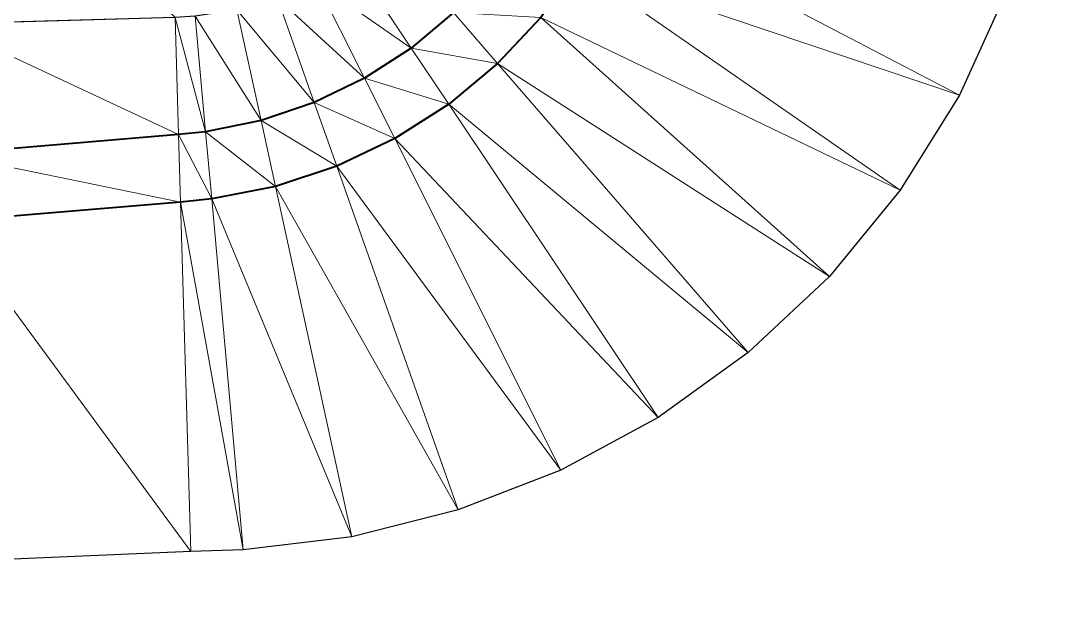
# Model space of a CAD drawing. Header units: metres. Extents: x 246428 to 246884, y 7418966 to 7419490.
# Drawn here: x 246868.2 to 246883.6, y 7419351.73 to 7419360.62 of the extents above; entities that cross this region are included whole.
import ezdxf

# ---------------------------------------------------------------- set-up
doc = ezdxf.new("R2010")
doc.units = ezdxf.units.M
doc.linetypes.add('blank name', pattern=[0])
doc.linetypes.add('HIDDEN', pattern=[9.525, 6.35, -3.175])
doc.layers.add('_12D_UNMAPPED', color=7, linetype='Continuous')
doc.layers.add('BATTER', color=250, linetype='HIDDEN', lineweight=25)
doc.layers.add('DRAINAGE_SWALE', color=7, linetype='CHANNEL_DASHDOT_X4', lineweight=40)
doc.styles.get("Standard").update_dxf_attribs({"font": 'romans.shx', "width": 0.65})
doc.linetypes.add('CHANNEL_DASHDOT_X4', pattern='A,6,-1,1,-1,0.004,[">",Standard,S=4,R=0,X=0,Y=-1.7144],0.004,1,-1,6,-1,1,-1', length=20.008)

msp = doc.modelspace()

# ---------------------------------------------------------------- linework, layer by layer
at = {"layer": '_12D_UNMAPPED', "color": 3, "linetype": 'blank name', "lineweight": 0}
for points in [[(246867.044, 7419360.568, 36.587), (246868.157, 7419362.9, 36.583), (246870.493, 7419360.669, 36.564)], [(246876.461, 7419361.425, 36.152), (246876.907, 7419362.238, 36.157), (246882.121, 7419359.514, 37.628)], [(246876.907, 7419362.238, 36.157), (246882.806, 7419361.026, 37.646), (246882.121, 7419359.514, 37.628)], [(246872.585, 7419361.196, 36.549), (246873.125, 7419361.51, 36.545), (246873.992, 7419360.212, 36.155)], [(246873.125, 7419361.51, 36.545), (246874.618, 7419360.74, 36.16), (246873.992, 7419360.212, 36.155)], [(246876.461, 7419361.425, 36.152), (246881.244, 7419358.106, 37.607), (246875.914, 7419360.669, 36.146)], [(246881.244, 7419358.106, 37.607), (246876.461, 7419361.425, 36.152), (246882.121, 7419359.514, 37.628)], [(246872.01, 7419360.952, 36.553), (246872.585, 7419361.196, 36.549), (246873.302, 7419359.765, 36.149)], [(246872.585, 7419361.196, 36.549), (246873.992, 7419360.212, 36.155), (246873.302, 7419359.765, 36.149)], [(246871.409, 7419360.781, 36.558), (246872.01, 7419360.952, 36.553), (246872.556, 7419359.405, 36.143)], [(246872.01, 7419360.952, 36.553), (246873.302, 7419359.765, 36.149), (246872.556, 7419359.405, 36.143)], [(246867.044, 7419360.568, 36.587), (246870.493, 7419360.669, 36.564), (246870.544, 7419358.929, 36.129)], [(246870.493, 7419360.669, 36.564), (246870.792, 7419360.687, 36.562), (246870.945, 7419358.973, 36.132)], [(246870.493, 7419360.669, 36.564), (246870.945, 7419358.973, 36.132), (246870.544, 7419358.929, 36.129)], [(246870.792, 7419360.687, 36.562), (246871.409, 7419360.781, 36.558), (246871.767, 7419359.139, 36.137)], [(246870.792, 7419360.687, 36.562), (246871.767, 7419359.139, 36.137), (246870.945, 7419358.973, 36.132)], [(246871.409, 7419360.781, 36.558), (246872.556, 7419359.405, 36.143), (246871.767, 7419359.139, 36.137)], [(246873.992, 7419360.212, 36.155), (246874.618, 7419360.74, 36.16), (246875.273, 7419359.984, 36.14)], [(246874.618, 7419360.74, 36.16), (246875.914, 7419360.669, 36.146), (246875.273, 7419359.984, 36.14)], [(246875.914, 7419360.669, 36.146), (246880.193, 7419356.827, 37.584), (246875.273, 7419359.984, 36.14)], [(246881.244, 7419358.106, 37.607), (246880.193, 7419356.827, 37.584), (246875.914, 7419360.669, 36.146)], [(246867.101, 7419358.638, 36.105), (246867.044, 7419360.568, 36.587), (246870.544, 7419358.929, 36.129)], [(246873.302, 7419359.765, 36.149), (246873.992, 7419360.212, 36.155), (246874.548, 7419359.381, 36.135)], [(246873.992, 7419360.212, 36.155), (246875.273, 7419359.984, 36.14), (246874.548, 7419359.381, 36.135)], [(246875.273, 7419359.984, 36.14), (246878.988, 7419355.698, 37.558), (246874.548, 7419359.381, 36.135)], [(246880.193, 7419356.827, 37.584), (246878.988, 7419355.698, 37.558), (246875.273, 7419359.984, 36.14)], [(246872.556, 7419359.405, 36.143), (246873.302, 7419359.765, 36.149), (246873.75, 7419358.871, 36.129)], [(246873.302, 7419359.765, 36.149), (246874.548, 7419359.381, 36.135), (246873.75, 7419358.871, 36.129)], [(246872.556, 7419359.405, 36.143), (246872.889, 7419358.462, 36.123), (246871.767, 7419359.139, 36.137)], [(246872.889, 7419358.462, 36.123), (246872.556, 7419359.405, 36.143), (246873.75, 7419358.871, 36.129)], [(246874.548, 7419359.381, 36.135), (246877.653, 7419354.736, 37.532), (246873.75, 7419358.871, 36.129)], [(246878.988, 7419355.698, 37.558), (246877.653, 7419354.736, 37.532), (246874.548, 7419359.381, 36.135)], [(246871.767, 7419359.139, 36.137), (246871.979, 7419358.162, 36.117), (246870.945, 7419358.973, 36.132)], [(246872.889, 7419358.462, 36.123), (246871.979, 7419358.162, 36.117), (246871.767, 7419359.139, 36.137)], [(246870.945, 7419358.973, 36.132), (246871.035, 7419357.977, 36.112), (246870.544, 7419358.929, 36.129)], [(246871.979, 7419358.162, 36.117), (246871.035, 7419357.977, 36.112), (246870.945, 7419358.973, 36.132)], [(246870.574, 7419357.93, 36.109), (246867.101, 7419358.638, 36.105), (246870.544, 7419358.929, 36.129)], [(246871.035, 7419357.977, 36.112), (246870.574, 7419357.93, 36.109), (246870.544, 7419358.929, 36.129)], [(246876.212, 7419353.954, 37.504), (246872.889, 7419358.462, 36.123), (246873.75, 7419358.871, 36.129)], [(246877.653, 7419354.736, 37.532), (246876.212, 7419353.954, 37.504), (246873.75, 7419358.871, 36.129)], [(246867.13, 7419357.639, 36.085), (246867.101, 7419358.638, 36.105), (246870.574, 7419357.93, 36.109)], [(246871.979, 7419358.162, 36.117), (246872.889, 7419358.462, 36.123), (246874.689, 7419353.362, 37.475)], [(246872.889, 7419358.462, 36.123), (246876.212, 7419353.954, 37.504), (246874.689, 7419353.362, 37.475)], [(246871.035, 7419357.977, 36.112), (246871.979, 7419358.162, 36.117), (246873.11, 7419352.966, 37.447)], [(246871.979, 7419358.162, 36.117), (246874.689, 7419353.362, 37.475), (246873.11, 7419352.966, 37.447)], [(246867.13, 7419357.639, 36.085), (246870.574, 7419357.93, 36.109), (246870.726, 7419352.747, 37.405)], [(246870.574, 7419357.93, 36.109), (246871.035, 7419357.977, 36.112), (246871.5, 7419352.77, 37.418)], [(246870.574, 7419357.93, 36.109), (246871.5, 7419352.77, 37.418), (246870.726, 7419352.747, 37.405)], [(246871.035, 7419357.977, 36.112), (246873.11, 7419352.966, 37.447), (246871.5, 7419352.77, 37.418)], [(246867.278, 7419352.597, 37.346), (246867.13, 7419357.639, 36.085), (246870.726, 7419352.747, 37.405)]]:
    msp.add_3dface(points, dxfattribs=at)
at = {"layer": 'BATTER'}
for points in [[(246875.291, 7419379.509, 36.418), (246875.311, 7419374.509, 36.452), (246875.331, 7419369.509, 36.486), (246875.333, 7419369.106, 36.488), (246875.333, 7419369.106, 36.488), (246875.346, 7419365.687, 36.511), (246875.318, 7419365.135, 36.515), (246875.213, 7419364.519, 36.519), (246875.032, 7419363.922, 36.524), (246874.778, 7419363.351, 36.528), (246874.455, 7419362.817, 36.532), (246874.067, 7419362.327, 36.536), (246873.622, 7419361.889, 36.541), (246873.125, 7419361.51, 36.545), (246872.585, 7419361.196, 36.549), (246872.01, 7419360.952, 36.553), (246871.409, 7419360.781, 36.558), (246870.792, 7419360.687, 36.562), (246870.493, 7419360.669, 36.564), (246867.044, 7419360.568, 36.587), (246862.046, 7419360.421, 36.621), (246857.048, 7419360.274, 36.655), (246852.051, 7419360.128, 36.689), (246847.053, 7419359.981, 36.722)], [(246883.272, 7419379.541, 37.648), (246883.29, 7419374.541, 37.664), (246883.308, 7419369.541, 37.68), (246883.309, 7419369.138, 37.681), (246883.309, 7419369.138, 37.681), (246883.6, 7419365.72, 37.679), (246883.55, 7419364.255, 37.672), (246883.286, 7419362.616, 37.661), (246882.806, 7419361.026, 37.646), (246882.121, 7419359.514, 37.628), (246881.244, 7419358.106, 37.607), (246880.193, 7419356.827, 37.584), (246878.988, 7419355.698, 37.558), (246877.653, 7419354.736, 37.532), (246876.212, 7419353.954, 37.504), (246874.689, 7419353.362, 37.475), (246873.11, 7419352.966, 37.447), (246871.5, 7419352.77, 37.418), (246870.726, 7419352.747, 37.405), (246867.278, 7419352.597, 37.346), (246862.282, 7419352.381, 37.259), (246857.286, 7419352.164, 37.173), (246852.291, 7419351.947, 37.087), (246847.295, 7419351.727, 37.002)]]:
    msp.add_polyline3d(points, dxfattribs=at)
at = {"layer": 'DRAINAGE_SWALE'}
for points in [[(246876.28, 7419379.513, 36.171), (246876.336, 7419374.513, 36.196), (246876.391, 7419369.513, 36.221), (246876.396, 7419369.11, 36.223), (246876.396, 7419369.11, 36.223), (246876.597, 7419365.692, 36.199), (246876.596, 7419364.998, 36.194), (246876.502, 7419364.215, 36.188), (246876.31, 7419363.446, 36.183), (246876.021, 7419362.701, 36.177), (246875.639, 7419361.995, 36.172), (246875.169, 7419361.337, 36.166), (246874.618, 7419360.74, 36.16), (246873.992, 7419360.212, 36.155), (246873.302, 7419359.765, 36.149), (246872.556, 7419359.405, 36.143), (246871.767, 7419359.139, 36.137), (246870.945, 7419358.973, 36.132), (246870.544, 7419358.929, 36.129), (246867.101, 7419358.638, 36.105), (246862.111, 7419358.217, 36.07), (246857.121, 7419357.795, 36.035), (246852.131, 7419357.374, 36), (246847.142, 7419356.952, 35.965)], [(246877.28, 7419379.517, 36.151), (246877.336, 7419374.517, 36.176), (246877.391, 7419369.517, 36.201), (246877.396, 7419369.114, 36.203), (246877.396, 7419369.114, 36.203), (246877.597, 7419365.696, 36.179), (246877.591, 7419364.892, 36.174), (246877.475, 7419363.986, 36.168), (246877.247, 7419363.097, 36.163), (246876.907, 7419362.238, 36.157), (246876.461, 7419361.425, 36.152), (246875.914, 7419360.669, 36.146), (246875.273, 7419359.984, 36.14), (246874.548, 7419359.381, 36.135), (246873.75, 7419358.871, 36.129), (246872.889, 7419358.462, 36.123), (246871.979, 7419358.162, 36.117), (246871.035, 7419357.977, 36.112), (246870.574, 7419357.93, 36.109), (246867.13, 7419357.639, 36.085), (246862.14, 7419357.217, 36.05), (246857.151, 7419356.796, 36.015), (246852.161, 7419356.374, 35.98), (246847.171, 7419355.953, 35.945)]]:
    msp.add_polyline3d(points, dxfattribs=at)

doc.saveas('drawing.dxf')
